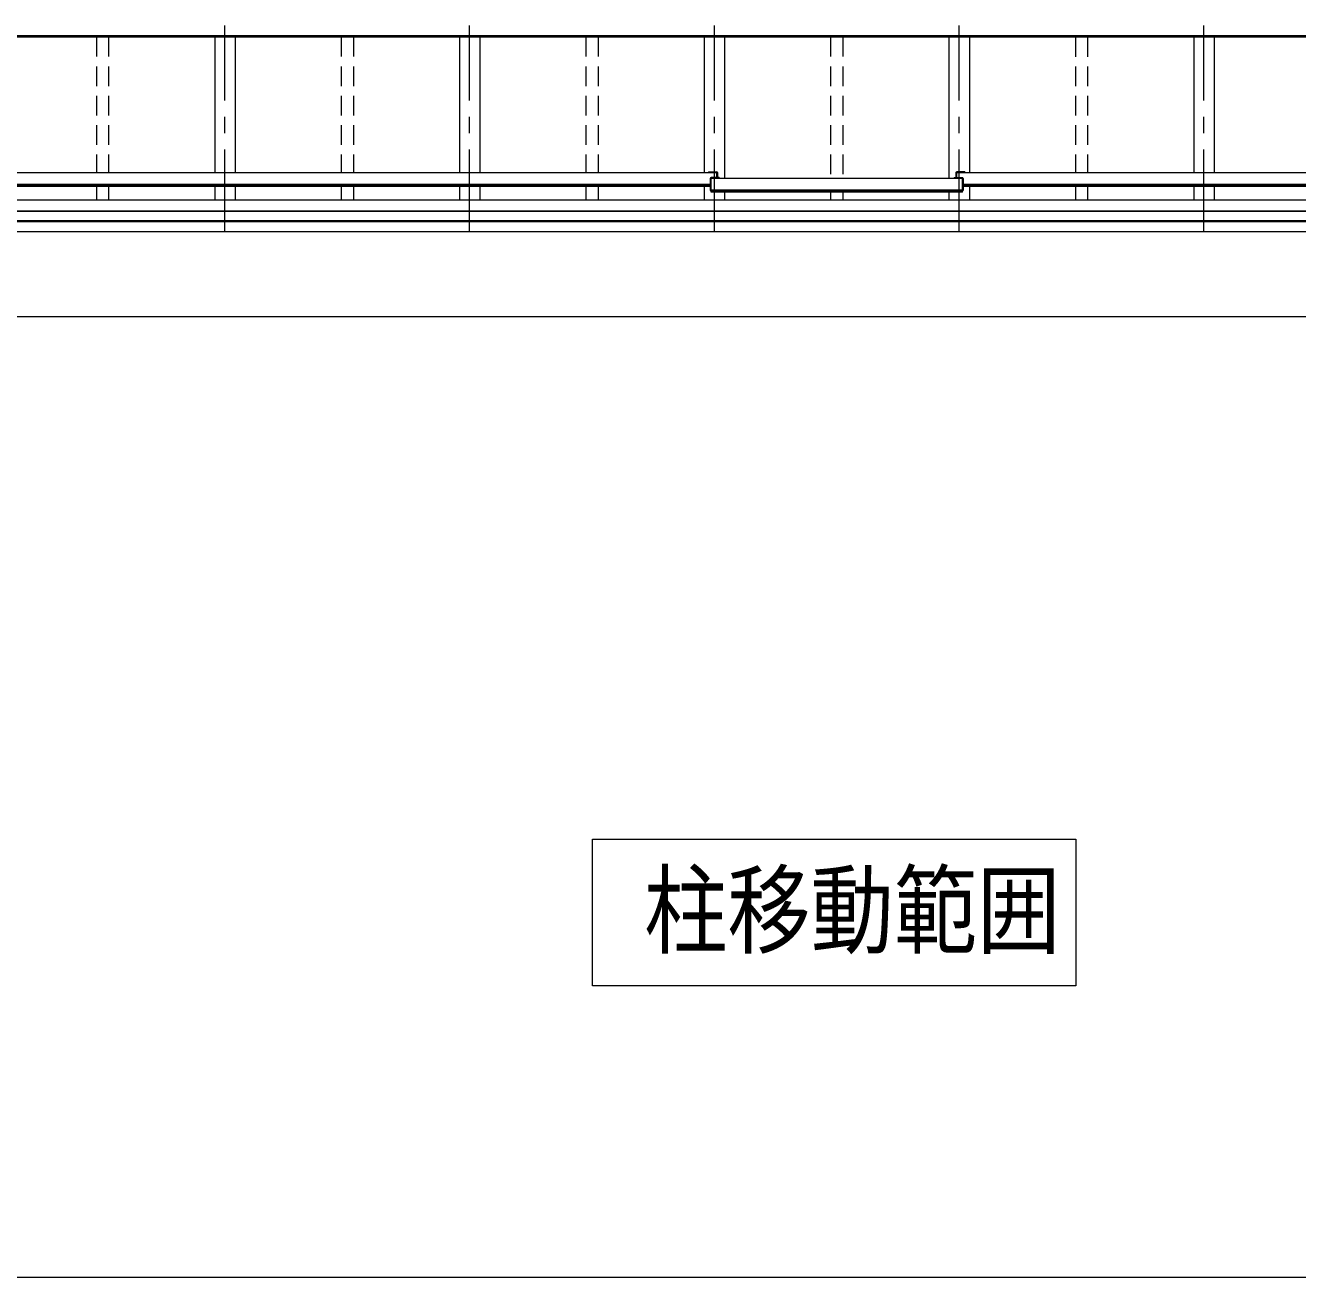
# Model space of a CAD drawing. Units: millimetres, scale not verified. Extents: x -11243 to 60313, y -7760 to 7760.
# Drawn here: x 4058 to 7177, y -2497 to 572 of the extents above; entities that cross this region are included whole.
import ezdxf
from ezdxf.enums import TextEntityAlignment as Align

# ---------------------------------------------------------------- set-up
doc = ezdxf.new("R2010")
doc.units = ezdxf.units.MM
doc.header["$LTSCALE"] = 40
doc.linetypes.add('CHAIN1', pattern=[8, 5, -1, 1, -1])
doc.linetypes.add('DASHED1', pattern=[1.8, 1.2, -0.6])
for name, color, linetype, lineweight in [('0-0_0', 7, 'Continuous', 9), ('0-1_本体', 5, 'CHAIN1', 9), ('0-3_ELV2', 7, 'Continuous', 9), ('0-6_OTH_LINE', 7, 'Continuous', 9)]:
    doc.layers.add(name, color=color, linetype=linetype, lineweight=lineweight)
doc.styles.add('ＭＳ ゴシック', font='')
doc.styles.get('ＭＳ ゴシック').set_extended_font_data('MS Gothic')

msp = doc.modelspace()

# ---------------------------------------------------------------- linework, layer by layer
at = {"layer": '0-0_0'}
msp.add_line((9821.34, -2497.05), (2273.34, -2497.05), dxfattribs=at)
at = {"layer": '0-1_本体'}
for p, q in [((4547.34, 67.51), (4547.34, 571.69)), ((5147.34, 67.51), (5147.34, 571.69)), ((5747.34, 67.51), (5747.34, 571.69)), ((6347.34, 67.51), (6347.34, 571.69)), ((6947.34, 67.51), (6947.34, 571.69))]:
    msp.add_line(p, q, dxfattribs=at)
at = {"layer": '0-3_ELV2', "color": 4}
for p, q in [((9947.34, 544.07), (2147.34, 544.07)), ((9947.34, 543.17), (2147.34, 543.17)), ((9944.34, 546.35), (2150.34, 546.35)), ((4522.34, 543.25), (4522.34, 210.82)), ((4572.34, 543.25), (4572.34, 210.82)), ((5122.34, 543.25), (5122.34, 210.82)), ((5172.34, 543.25), (5172.34, 210.82)), ((5722.34, 543.25), (5722.34, 210.82)), ((5772.34, 543.25), (5772.34, 196.7)), ((6322.34, 543.25), (6322.34, 196.7)), ((6372.34, 543.25), (6372.34, 210.82)), ((6922.34, 543.25), (6922.34, 210.82)), ((6972.34, 543.25), (6972.34, 210.82)), ((5753.14, 210.82), (2137.04, 210.82)), ((5733.14, 212.97), (5753.14, 212.97)), ((5733.14, 212.97), (5733.14, 210.81)), ((5733.14, 211.44), (5753.14, 211.44)), ((5737.34, 196.85), (5737.34, 167.39)), ((5759.34, 198.85), (5739.34, 198.85)), ((5739.34, 162.81), (5739.34, 197.32)), ((5759.34, 197.32), (5739.34, 197.32)), ((6355.34, 196.7), (5739.34, 196.7)), ((5753.14, 198.85), (5753.14, 211.44)), ((5755.14, 210.97), (5755.14, 198.85)), ((5759.34, 198.85), (5759.34, 196.69)), ((6335.34, 198.85), (6355.34, 198.85)), ((6335.34, 198.85), (6335.34, 196.69)), ((6335.34, 197.32), (6355.34, 197.32)), ((6339.54, 210.97), (6339.54, 198.85)), ((6361.54, 212.97), (6341.54, 212.97)), ((6341.54, 198.85), (6341.54, 211.44)), ((6361.54, 211.44), (6341.54, 211.44)), ((9957.64, 210.82), (6341.54, 210.82)), ((6355.34, 162.81), (6355.34, 197.32)), ((6357.34, 196.85), (6357.34, 167.39)), ((6361.54, 212.97), (6361.54, 210.81)), ((5737.34, 181.78), (2137.04, 181.78)), ((5737.34, 180.04), (2137.04, 180.04)), ((5737.34, 176.93), (2137.04, 176.93)), ((4522.34, 176.92), (4522.34, 143.26)), ((4572.34, 176.92), (4572.34, 143.26)), ((5122.34, 176.92), (5122.34, 143.26)), ((5172.34, 176.92), (5172.34, 143.26)), ((5722.34, 176.93), (5722.34, 143.26)), ((5739.34, 167.39), (5737.34, 167.39)), ((6355.34, 167.66), (5739.34, 167.66)), ((6355.34, 165.92), (5739.34, 165.92)), ((6355.34, 162.81), (5739.34, 162.81)), ((5772.34, 162.81), (5772.34, 143.26)), ((6322.34, 162.81), (6322.34, 143.26)), ((6355.34, 167.39), (6357.34, 167.39)), ((9957.64, 181.78), (6357.34, 181.78)), ((9957.64, 180.04), (6357.34, 180.04)), ((9957.64, 176.93), (6357.34, 176.93)), ((6372.34, 176.93), (6372.34, 143.26)), ((6922.34, 176.92), (6922.34, 143.26)), ((6972.34, 176.92), (6972.34, 143.26)), ((9944.34, 143.26), (2150.34, 143.26)), ((9944.34, 116.74), (2150.34, 116.74)), ((9944.34, 115.84), (2150.34, 115.84)), ((9944.34, 92.62), (2150.34, 92.62)), ((9944.34, 90.7), (2150.34, 90.7)), ((9944.34, 65.66), (2150.34, 65.66)), ((8132.46, -142.05), (2245.58, -142.05))]:
    msp.add_line(p, q, dxfattribs=at)
at = {"layer": '0-3_ELV2', "color": 4, "linetype": 'DASHED1'}
for p, q in [((4232.34, 543.25), (4232.34, 210.82)), ((4262.34, 543.25), (4262.34, 210.82)), ((4832.34, 543.25), (4832.34, 210.82)), ((4862.34, 543.25), (4862.34, 210.82)), ((5432.34, 543.25), (5432.34, 210.82)), ((5462.34, 543.25), (5462.34, 210.82)), ((6032.34, 543.25), (6032.34, 196.7)), ((6062.34, 543.25), (6062.34, 196.7)), ((6632.34, 543.17), (6632.34, 210.82)), ((6662.34, 543.17), (6662.34, 210.82)), ((4232.34, 176.92), (4232.34, 143.26)), ((4262.34, 176.92), (4262.34, 143.26)), ((4832.34, 176.92), (4832.34, 143.26)), ((4862.34, 176.92), (4862.34, 143.26)), ((5432.34, 176.92), (5432.34, 143.26)), ((5462.34, 176.92), (5462.34, 143.26)), ((6032.34, 162.81), (6032.34, 143.26)), ((6062.34, 162.81), (6062.34, 143.26)), ((6632.34, 176.92), (6632.34, 143.26)), ((6662.34, 176.92), (6662.34, 143.26))]:
    msp.add_line(p, q, dxfattribs=at)
at = {"layer": '0-3_ELV2', "color": 4}
for centre, start, end in [((5739.34, 196.85), 90, 180), ((5753.14, 210.97), 0, 90), ((6341.54, 210.97), 90, 180), ((6355.34, 196.85), 0, 90)]:
    msp.add_arc(centre, 2, start, end, dxfattribs=at)
at = {"layer": '0-6_OTH_LINE'}
for p, q in [((5448.61, -1782.42), (5448.61, -1422.42)), ((5448.61, -1422.42), (6633.55, -1422.42)), ((6633.55, -1422.42), (6633.55, -1782.42)), ((6633.55, -1782.42), (5448.61, -1782.42))]:
    msp.add_line(p, q, dxfattribs=at)

# ---------------------------------------------------------------- texts
at = {"layer": '0-6_OTH_LINE', "style": 'ＭＳ ゴシック', "width": 0.85}
msp.add_text('柱移動範囲', height=176, dxfattribs=at).set_placement((5575.11, -1737.18), align=Align.BOTTOM_LEFT)

doc.saveas('drawing.dxf')
